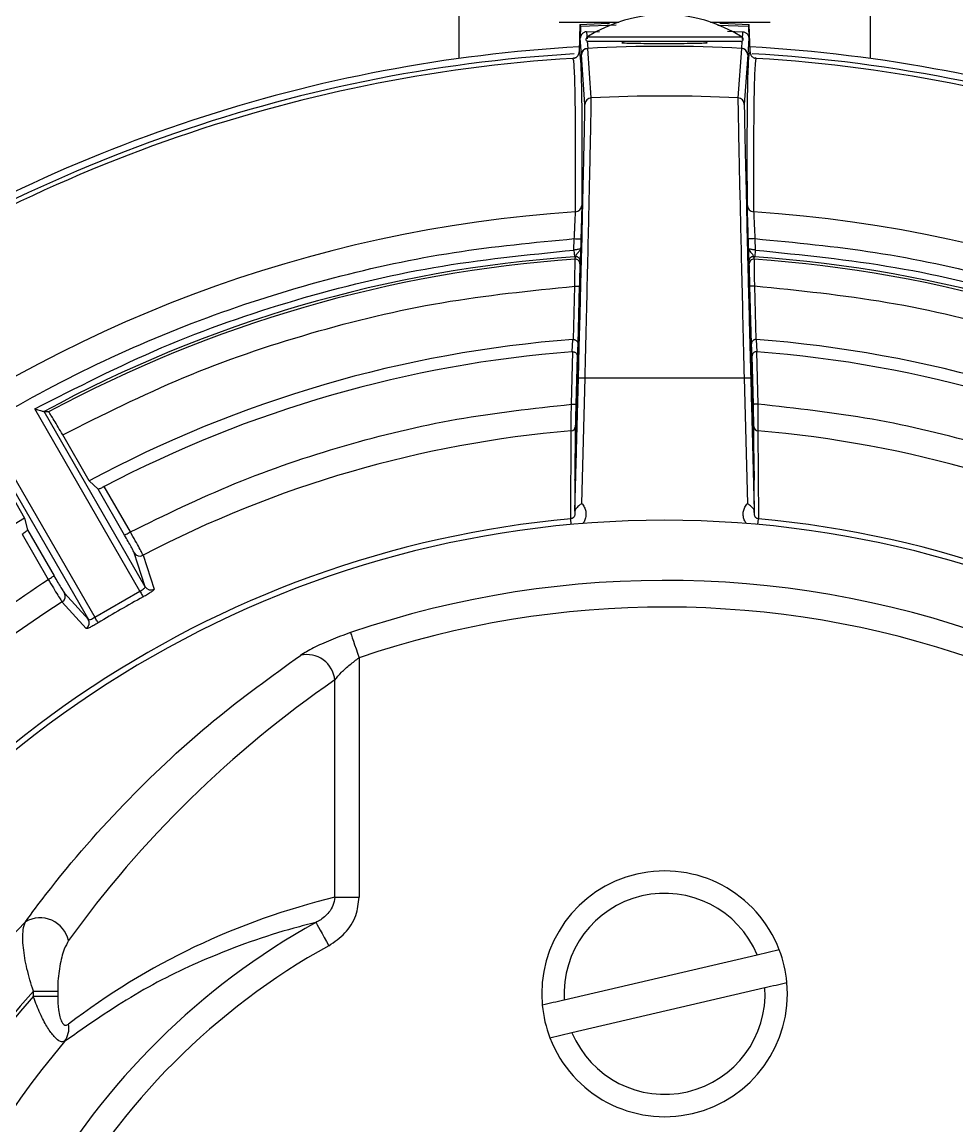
# Model space of a CAD drawing. Extents: x 11 to 120, y 2 to 94.
# Drawn here: x 112.573 to 114.666, y 41.473 to 43.944 of the extents above; entities that cross this region are included whole.
import ezdxf

# ---------------------------------------------------------------- set-up
doc = ezdxf.new("R2010")
doc.units = 0
doc.header["$MEASUREMENT"] = 0
doc.linetypes.add('SLD-Solid', pattern=[0])
doc.layers.add('OBJECT', color=7, linetype='CONTINUOUS')

msp = doc.modelspace()

# ---------------------------------------------------------------- linework, layer by layer
at = {"layer": 'OBJECT'}
for p, q in [((113.5516, 43.8624), (113.5516, 44.2137)), ((114.4716, 44.2137), (114.4716, 43.8624)), ((113.7756, 43.9439), (113.9089, 43.9439)), ((113.8219, 43.9386), (113.8203, 43.8772)), ((113.8219, 43.9386), (113.8235, 43.9346)), ((113.8235, 43.9346), (113.8228, 43.9077)), ((113.8235, 43.9346), (113.9035, 43.9374)), ((113.8866, 43.9439), (113.8866, 43.94)), ((114.1143, 43.9439), (114.2476, 43.9439)), ((114.1309, 43.9371), (114.1997, 43.9346)), ((114.1366, 43.94), (114.1366, 43.9439)), ((114.1997, 43.9346), (114.2013, 43.9386)), ((114.1997, 43.9346), (114.2004, 43.9077)), ((114.2029, 43.8772), (114.2013, 43.9386)), ((113.8253, 43.8705), (113.8228, 43.9077)), ((113.837, 43.9222), (113.8655, 43.9231)), ((113.837, 43.9222), (113.8381, 43.9061)), ((114.1855, 43.9099), (113.8377, 43.9099)), ((114.1524, 43.9234), (114.1862, 43.9222)), ((114.1862, 43.9222), (114.185, 43.9052)), ((114.2004, 43.9077), (114.1979, 43.8705)), ((113.8385, 43.9011), (113.8396, 43.8851)), ((113.8474, 43.7742), (113.8396, 43.8851)), ((114.1828, 43.9007), (113.8404, 43.9007)), ((113.9178, 43.9007), (113.9178, 43.8976)), ((114.1053, 43.8976), (114.1053, 43.9007)), ((114.1836, 43.8851), (114.1758, 43.7742)), ((114.1847, 43.9011), (114.1836, 43.8851)), ((113.8092, 43.8635), (113.8063, 43.8626)), ((113.8253, 43.8705), (113.8253, 43.8705)), ((113.8331, 43.7596), (113.8253, 43.8705)), ((114.1979, 43.8705), (114.1901, 43.7596)), ((114.1979, 43.8705), (114.1979, 43.8705)), ((114.2169, 43.8626), (114.214, 43.8635)), ((113.8087, 43.4336), (113.8094, 43.4592)), ((114.2138, 43.4592), (114.2144, 43.4336)), ((113.8244, 43.4588), (113.8238, 43.4364)), ((114.1994, 43.4364), (114.1988, 43.4588)), ((113.8087, 43.4336), (113.8098, 43.4186)), ((113.8098, 43.4186), (113.8123, 43.4188)), ((113.8114, 43.413), (113.8123, 43.4188)), ((114.2109, 43.4188), (114.2134, 43.4186)), ((114.2109, 43.4188), (114.2118, 43.413)), ((114.2144, 43.4336), (114.2134, 43.4186)), ((113.823, 43.4086), (113.822, 43.4028)), ((114.2011, 43.4028), (114.2002, 43.4086)), ((113.8075, 43.2334), (113.8106, 43.3528)), ((113.8206, 43.3526), (113.8172, 43.224)), ((114.206, 43.224), (114.2026, 43.3526)), ((114.2126, 43.3528), (114.2157, 43.2334)), ((113.8049, 43.2061), (113.8065, 43.2334)), ((113.8075, 43.2334), (113.8065, 43.2334)), ((113.8172, 43.224), (113.8157, 43.1967)), ((114.2075, 43.1967), (114.206, 43.224)), ((114.2157, 43.2334), (114.2167, 43.2334)), ((114.2167, 43.2334), (114.2183, 43.2061)), ((113.8029, 43.0886), (113.806, 43.2061)), ((113.806, 43.2061), (113.8049, 43.2061)), ((113.8157, 43.1967), (113.8129, 43.0883)), ((114.2103, 43.0883), (114.2075, 43.1967)), ((114.2172, 43.2061), (114.2183, 43.2061)), ((114.2172, 43.2061), (114.2203, 43.0886)), ((113.8108, 42.8491), (113.8186, 43.148)), ((113.8263, 42.8665), (113.8336, 43.1476)), ((113.8336, 43.1476), (114.1896, 43.1476)), ((114.1896, 43.1476), (114.1969, 42.8665)), ((114.2046, 43.148), (114.2124, 42.8491)), ((112.8369, 42.6702), (112.6016, 43.0779)), ((112.8486, 42.6801), (112.6222, 43.0721)), ((112.6222, 43.0721), (112.6223, 43.0721)), ((112.5005, 43.0195), (112.7358, 42.6119)), ((112.7234, 42.9171), (112.664, 43.02)), ((113.8015, 42.8321), (113.8025, 43.0288)), ((113.8117, 43.0384), (113.811, 42.9184)), ((114.2122, 42.9184), (114.2115, 43.0384)), ((114.2207, 43.0288), (114.2217, 42.8321)), ((112.4951, 42.9987), (112.7215, 42.6067)), ((112.5194, 42.9365), (112.5788, 42.8336)), ((112.7432, 42.8983), (112.7234, 42.9171)), ((113.811, 42.9184), (113.8109, 42.9026)), ((114.2123, 42.9026), (114.2122, 42.9184)), ((112.8026, 42.7953), (112.7432, 42.8983)), ((112.8156, 42.8028), (112.7571, 42.9042)), ((113.8109, 42.9026), (113.8106, 42.8422)), ((114.2126, 42.8422), (114.2123, 42.9026)), ((113.8108, 42.8491), (113.8106, 42.8422)), ((114.2126, 42.8422), (114.2124, 42.8491)), ((112.5788, 42.8336), (112.5852, 42.8071)), ((113.8026, 42.8194), (113.8015, 42.8321)), ((114.2206, 42.8194), (114.2217, 42.8321)), ((112.5731, 42.798), (112.6316, 42.6966)), ((112.5852, 42.8071), (112.6446, 42.7041)), ((112.8486, 42.6801), (112.824, 42.7561)), ((112.8439, 42.7505), (112.8685, 42.6744)), ((112.7358, 42.6119), (112.8369, 42.6702)), ((112.7164, 42.5866), (112.6628, 42.6459)), ((112.6679, 42.666), (112.7215, 42.6067)), ((113.3277, 42.521), (113.3277, 41.9849)), ((113.2733, 41.9849), (113.2733, 42.4713)), ((113.2733, 41.9849), (113.3277, 41.9849)), ((114.2191, 41.8558), (113.787, 41.755)), ((114.2684, 41.8673), (114.2191, 41.8558)), ((113.8041, 41.682), (114.2362, 41.7828)), ((112.5984, 41.775), (112.6528, 41.775)), ((112.5984, 41.7634), (112.5984, 41.775)), ((112.5984, 41.7634), (112.6528, 41.7634)), ((112.6528, 41.775), (112.6528, 41.7634)), ((113.7548, 41.6705), (113.8041, 41.682))]:
    msp.add_line(p, q, dxfattribs=at)
at = {"layer": 'OBJECT', "flags": 128}
for points in [[(113.8219, 43.9386), (113.8693, 43.9409), (113.8866, 43.9416)], [(114.1366, 43.9416), (114.1539, 43.9409), (114.2013, 43.9386)], [(113.8277, 43.5436), (113.8278, 43.5442), (113.8274, 43.5211), (113.8261, 43.4615), (113.8249, 43.4146), (113.8235, 43.3564), (113.8218, 43.2891), (113.8199, 43.2169), (113.818, 43.1451), (113.8162, 43.0789), (113.8146, 43.0223), (113.8134, 42.9773), (113.8117, 42.9219), (113.8109, 42.9026), (113.8109, 42.9026)], [(113.8094, 43.4592), (113.8123, 43.4591), (113.8151, 43.459), (113.8177, 43.4589), (113.82, 43.4589), (113.8219, 43.4588), (113.8233, 43.4588), (113.8241, 43.4588), (113.8244, 43.4588)], [(114.2138, 43.4592), (114.2109, 43.4591), (114.2081, 43.459), (114.2055, 43.4589), (114.2032, 43.4589), (114.2013, 43.4588), (114.1999, 43.4588), (114.1991, 43.4588), (114.1988, 43.4588)], [(113.8106, 43.3528), (113.8126, 43.3528), (113.8144, 43.3527), (113.8162, 43.3527), (113.8177, 43.3526), (113.8189, 43.3526), (113.8198, 43.3526), (113.8204, 43.3526), (113.8206, 43.3526)], [(114.2126, 43.3528), (114.2106, 43.3528), (114.2088, 43.3527), (114.207, 43.3527), (114.2055, 43.3526), (114.2043, 43.3526), (114.2034, 43.3526), (114.2028, 43.3526), (114.2026, 43.3526)], [(113.8186, 43.148), (113.8189, 43.1479), (113.8198, 43.1479), (113.8212, 43.1479), (113.823, 43.1478), (113.8253, 43.1478), (113.8279, 43.1477), (113.8307, 43.1476), (113.8336, 43.1476)], [(114.1896, 43.1476), (114.1925, 43.1476), (114.1953, 43.1477), (114.1979, 43.1478), (114.2002, 43.1478), (114.202, 43.1479), (114.2034, 43.1479), (114.2043, 43.1479), (114.2046, 43.148)], [(113.8029, 43.0886), (113.8049, 43.0885), (113.8067, 43.0885), (113.8085, 43.0884), (113.81, 43.0884), (113.8112, 43.0884), (113.8121, 43.0883), (113.8127, 43.0883), (113.8129, 43.0883)], [(114.2203, 43.0886), (114.2183, 43.0885), (114.2165, 43.0885), (114.2147, 43.0884), (114.2132, 43.0884), (114.212, 43.0884), (114.2111, 43.0883), (114.2105, 43.0883), (114.2103, 43.0883)], [(112.8026, 42.7953), (112.8029, 42.7955), (112.8037, 42.796), (112.8049, 42.7967), (112.8065, 42.7976), (112.8085, 42.7987), (112.8107, 42.8), (112.8131, 42.8014), (112.8156, 42.8028)], [(112.6316, 42.6966), (112.6341, 42.6981), (112.6365, 42.6995), (112.6388, 42.7007), (112.6407, 42.7019), (112.6423, 42.7028), (112.6436, 42.7035), (112.6443, 42.704), (112.6446, 42.7041)], [(112.8369, 42.6702), (112.8382, 42.6679), (112.8395, 42.6656), (112.8407, 42.6634), (112.8417, 42.6615), (112.8426, 42.6599), (112.8433, 42.6586), (112.8438, 42.6577), (112.8441, 42.6572)], [(112.7436, 42.5991), (112.7433, 42.5996), (112.7427, 42.6005), (112.742, 42.6018), (112.741, 42.6034), (112.7398, 42.6052), (112.7386, 42.6073), (112.7372, 42.6096), (112.7358, 42.6119)], [(113.3084, 42.5774), (113.3091, 42.5752), (113.3105, 42.5713), (113.3124, 42.5657), (113.3148, 42.5586), (113.3176, 42.5504), (113.3208, 42.5411), (113.3242, 42.5312), (113.3277, 42.521)], [(113.2309, 41.9286), (113.232, 41.9266), (113.234, 41.923), (113.2369, 41.9178), (113.2405, 41.9113), (113.2447, 41.9037), (113.2495, 41.8951), (113.2545, 41.886), (113.2598, 41.8765)]]:
    msp.add_lwpolyline(points, dxfattribs=at)
at = {"layer": 'OBJECT', "color": 7, "linetype": 'SLD-Solid', "lineweight": 15}
for radius, start, end in [(4.9469, 95.8954, 138.4121), (4.9469, 41.5879, 84.1049), (4.8857, 96.0599, 139.2274), (4.8857, 40.7726, 83.9392), (4.6263, 96.8115, 143.1086), (4.6263, 36.8914, 83.1919), (4.4142, 97.488, 146.9505), (4.4142, 33.0495, 82.5252)]:
    msp.add_arc((114.0116, 40.5189), radius, start, end, dxfattribs=at)
at = {"layer": 'OBJECT'}
for centre, radius, start, end in [((114.0116, 43.6377), 0.323, 57.4319, 122.5681), ((113.8404, 43.9057), 0.005, 122.5681, 270), ((114.1828, 43.9057), 0.005, 270, 57.4319), ((114.0116, 40.5189), 3.375, 93.2438, 123.2401), ((113.8403, 43.8701), 0.015, 92.9033, 178.4721), ((114.0116, 40.5189), 3.3706, 87.0742, 92.9258), ((114.1829, 43.8701), 0.015, 1.5279, 87.0967), ((114.0116, 40.5189), 3.375, 56.7599, 86.7562), ((114.0116, 40.5189), 3.36, 93.4489, 125.6636), ((114.0116, 40.5189), 3.35, 93.5142, 125.5044), ((114.0116, 40.5189), 3.36, 54.3364, 86.658), ((114.0116, 40.5189), 3.35, 54.4956, 86.4858), ((113.8481, 43.7592), 0.015, 92.8803, 178.4867), ((114.0116, 40.5189), 3.2595, 87.1121, 92.8879), ((114.1751, 43.7592), 0.015, 1.5133, 87.1197), ((113.8113, 43.534), 0.0149, 273.5675, 358.3078), ((114.2119, 43.534), 0.0149, 181.6922, 266.4325), ((114.0116, 40.5189), 3.0068, 93.8025, 160.2009), ((114.0116, 40.5189), 3.0068, 19.7991, 86.1975), ((114.0116, 40.5189), 2.9067, 93.9812, 118.5533), ((114.0116, 40.5189), 2.901, 93.9579, 118.3816), ((113.812, 43.403), 0.01, 358.5077, 93.9575), ((113.813, 43.4088), 0.01, 358.5095, 93.9304), ((114.2102, 43.4088), 0.01, 86.0696, 181.4922), ((114.2111, 43.403), 0.01, 86.0425, 181.4923), ((114.0116, 40.5189), 2.901, 61.6184, 86.0421), ((114.0116, 40.5189), 2.9067, 61.4467, 86.0188), ((114.0116, 40.5189), 2.7223, 94.3219, 118.2428), ((114.0116, 40.5189), 2.7223, 61.7572, 85.6781), ((114.0116, 40.5189), 2.6951, 94.3977, 117.7416), ((114.0116, 40.5189), 2.6951, 62.2584, 85.6023), ((114.0116, 40.5189), 2.5186, 94.7615, 117.6208), ((113.8018, 43.0387), 0.00996, 274.4909, 358.2925), ((114.2214, 43.0387), 0.00996, 181.7075, 265.5091), ((114.0116, 40.5189), 2.5186, 62.3792, 85.2385), ((114.0116, 40.5189), 2.7223, 121.7572, 158.2371), ((114.0116, 40.5189), 2.3227, 95.19, 153.5932), ((114.0116, 40.5189), 2.31, 26.5633, 153.4367), ((114.0116, 40.5189), 2.3227, 26.4068, 84.81), ((112.837, 42.7637), 0.015, 210.4043, 297.6426), ((114.0116, 40.5189), 2.1753, 68.9365, 108.8607), ((112.8615, 42.6877), 0.015, 210.4069, 297.9536), ((114.0116, 40.5189), 2.5186, 122.3792, 155.8244), ((112.6548, 42.6586), 0.015, 302.3569, 29.5958), ((114.0116, 40.5189), 2.4363, 118.6351, 121.3649), ((114.0116, 40.5189), 2.1157, 70.8547, 108.8607), ((112.7084, 42.5993), 0.015, 302.0456, 29.5932), ((113.211, 42.4656), 0.0626, 5.2094, 103.3855), ((114.0116, 41.7689), 0.275, 20.9728, 185.2978), ((114.0116, 41.7689), 0.225, 22.7294, 183.5412), ((114.0116, 40.5189), 2.0098, 135.4001, 224.5999), ((112.6135, 41.8734), 0.0655, 13.1003, 120.1657), ((114.0116, 40.5189), 1.6115, 118.9766, 150.407), ((114.0116, 40.5189), 1.5519, 118.9766, 151.1006), ((114.0116, 41.7689), 0.275, 5.2978, 20.9728), ((114.0116, 41.7689), 0.275, 200.9728, 5.2978), ((114.0116, 41.7689), 0.225, 202.7294, 3.5412), ((114.0116, 40.5189), 1.8907, 138.3698, 221.6302), ((114.0116, 40.5189), 1.8831, 138.6329, 221.3671), ((114.0116, 41.7689), 0.275, 185.2978, 200.9728), ((112.6253, 41.6926), 0.0526, 324.7086, 8.9634), ((114.0116, 40.5189), 1.764, 139.599, 220.401)]:
    msp.add_arc(centre, radius, start, end, dxfattribs=at)
for centre, major_axis, ratio, start_param, end_param in [((110.941, 38.7461), (4.6065, 2.6595), 0.745432, 0.820323, 0.822517), ((114.7212, 40.5189), (2.4885, 0), 0.964711, 2.191813, 2.534567), ((113.6535, 40.5189), (1.5665, 0), 0.964711, 1.815976, 2.24359)]:
    msp.add_ellipse(centre, major_axis=major_axis, ratio=ratio, start_param=start_param, end_param=end_param, dxfattribs=at)
for points, knots in [([(113.837, 43.9222), (113.836, 43.9221), (113.834, 43.9219), (113.8312, 43.9208), (113.8289, 43.9194), (113.8263, 43.9172), (113.8245, 43.9146), (113.8231, 43.9111), (113.8229, 43.9091), (113.8228, 43.9077)], [0, 0, 0, 0, 0.152075, 0.292239, 0.422142, 0.539512, 0.75246, 0.836113, 1, 1, 1, 1]), ([(114.1862, 43.9222), (114.1872, 43.9221), (114.1892, 43.9219), (114.192, 43.9208), (114.1943, 43.9194), (114.1969, 43.9172), (114.1987, 43.9146), (114.2001, 43.9111), (114.2003, 43.9091), (114.2004, 43.9077)], [0, 0, 0, 0, 0.152075, 0.292239, 0.422142, 0.539512, 0.75246, 0.836113, 1, 1, 1, 1]), ([(113.8253, 43.8705), (113.8256, 43.8723), (113.8261, 43.8761), (113.8294, 43.8808), (113.834, 43.8842), (113.8377, 43.8848), (113.8396, 43.8851)], [0, 0, 0, 0, 0.249999, 0.499999, 0.749999, 1, 1, 1, 1]), ([(114.0116, 43.8954), (114.0009, 43.8954), (113.9794, 43.8955), (113.9508, 43.8956), (113.9289, 43.8961), (113.9185, 43.8967), (113.9149, 43.8974), (113.9171, 43.8978), (113.9178, 43.898)], [0, 0, 0, 0, 0.200645, 0.401289, 0.601925, 0.802549, 0.934769, 1, 1, 1, 1]), ([(114.1071, 43.8976), (114.106, 43.8972), (114.1039, 43.8965), (114.0875, 43.8959), (114.0632, 43.8956), (114.0364, 43.8954), (114.0186, 43.8954), (114.0116, 43.8954)], [0, 0, 0, 0, 0.214727, 0.429458, 0.644105, 0.85873, 1, 1, 1, 1]), ([(114.1979, 43.8705), (114.1977, 43.8718), (114.1975, 43.8742), (114.196, 43.8777), (114.1934, 43.8812), (114.1891, 43.8842), (114.1854, 43.8848), (114.1836, 43.8851)], [0, 0, 0, 0, 0.179539, 0.32298, 0.500796, 0.759303, 1, 1, 1, 1]), ([(113.8122, 43.5191), (113.8123, 43.5454), (113.8125, 43.5989), (113.8124, 43.6677), (113.8121, 43.7285), (113.8115, 43.7779), (113.8106, 43.816), (113.8095, 43.8427), (113.8081, 43.8596), (113.8069, 43.8616), (113.8063, 43.8626)], [0, 0, 0, 0, 0.118989, 0.241992, 0.369009, 0.500039, 0.623805, 0.748387, 0.873785, 1, 1, 1, 1]), ([(113.8092, 43.8633), (113.8099, 43.8634), (113.8114, 43.8637), (113.8134, 43.8649), (113.8154, 43.8664), (113.8171, 43.8682), (113.8185, 43.8703), (113.8199, 43.8732), (113.8202, 43.8756), (113.8203, 43.8772)], [0, 0, 0, 0, 0.104723, 0.23473, 0.36474, 0.494745, 0.624753, 0.75476, 1, 1, 1, 1]), ([(113.8203, 43.8772), (113.8215, 43.8732), (113.8237, 43.8651), (113.8257, 43.7976), (113.8267, 43.6932), (113.8264, 43.5867), (113.8262, 43.5335)], [0, 0, 0, 0, 0.25003, 0.500058, 0.750055, 1, 1, 1, 1]), ([(114.197, 43.5335), (114.1968, 43.5868), (114.1965, 43.6932), (114.1975, 43.7976), (114.1995, 43.8651), (114.2017, 43.8732), (114.2029, 43.8772)], [0, 0, 0, 0, 0.249972, 0.5, 0.749997, 1, 1, 1, 1]), ([(114.2029, 43.8772), (114.2031, 43.8755), (114.2034, 43.873), (114.2049, 43.87), (114.2063, 43.8679), (114.2081, 43.8661), (114.2101, 43.8647), (114.2121, 43.8636), (114.2134, 43.8634), (114.214, 43.8633)], [0, 0, 0, 0, 0.2628127, 0.3928, 0.5227882, 0.6527774, 0.7827675, 0.9127564, 1, 1, 1, 1]), ([(114.2169, 43.8626), (114.2163, 43.8613), (114.2149, 43.8586), (114.2133, 43.8366), (114.2121, 43.8014), (114.2113, 43.7514), (114.2108, 43.6866), (114.2107, 43.6102), (114.2109, 43.5491), (114.211, 43.5191)], [0, 0, 0, 0, 0.144222, 0.287378, 0.429468, 0.575454, 0.722208, 0.863723, 1, 1, 1, 1]), ([(113.8186, 43.148), (113.8197, 43.1875), (113.8217, 43.2663), (113.8246, 43.3801), (113.8272, 43.485), (113.8294, 43.5776), (113.8312, 43.6542), (113.8325, 43.7118), (113.8332, 43.7499), (113.8332, 43.7564), (113.8331, 43.7596)], [0, 0, 0, 0, 0.125666, 0.250539, 0.37567, 0.500227, 0.625486, 0.75002, 0.875177, 1, 1, 1, 1]), ([(113.8336, 43.1476), (113.8346, 43.1889), (113.8365, 43.2697), (113.8393, 43.3863), (113.8417, 43.4931), (113.8439, 43.5876), (113.8456, 43.666), (113.8467, 43.725), (113.8474, 43.7642), (113.8474, 43.7709), (113.8474, 43.7742)], [0, 0, 0, 0, 0.128141, 0.25071, 0.37607, 0.500341, 0.624825, 0.749582, 0.874632, 1, 1, 1, 1]), ([(114.1758, 43.7742), (114.1758, 43.7709), (114.1758, 43.7642), (114.1765, 43.7248), (114.1776, 43.6658), (114.1793, 43.5872), (114.1815, 43.4925), (114.1839, 43.3857), (114.1867, 43.2693), (114.1886, 43.1887), (114.1896, 43.1476)], [0, 0, 0, 0, 0.125536, 0.250752, 0.375675, 0.500324, 0.624651, 0.75007, 0.872262, 1, 1, 1, 1]), ([(114.1901, 43.7596), (114.19, 43.7564), (114.19, 43.7499), (114.1907, 43.7114), (114.192, 43.6538), (114.1938, 43.5769), (114.196, 43.4844), (114.1986, 43.3793), (114.2015, 43.2658), (114.2036, 43.1872), (114.2046, 43.148)], [0, 0, 0, 0, 0.125719, 0.250525, 0.375694, 0.500217, 0.625479, 0.750016, 0.875168, 1, 1, 1, 1]), ([(113.811, 42.9184), (113.8113, 42.9302), (113.8118, 42.9565), (113.8133, 43.0205), (113.815, 43.0898), (113.8166, 43.1538), (113.8185, 43.2241), (113.8204, 43.2961), (113.8222, 43.3645), (113.8239, 43.4246), (113.8253, 43.4727), (113.8267, 43.519), (113.8272, 43.5335), (113.8275, 43.5428)], [0, 0, 0, 0, 0.104522, 0.232944, 0.306428, 0.385096, 0.467643, 0.552275, 0.636906, 0.719448, 0.79811, 0.871589, 1, 1, 1, 1]), ([(113.8262, 43.5335), (113.8262, 43.5315), (113.8261, 43.5275), (113.8257, 43.5097), (113.8251, 43.4861), (113.8246, 43.4679), (113.8244, 43.4588)], [0, 0, 0, 0, 0.250228, 0.500086, 0.750006, 1, 1, 1, 1]), ([(114.1954, 43.5452), (114.1955, 43.5456), (114.1956, 43.5466), (114.1967, 43.5144), (114.1981, 43.4684), (114.1994, 43.4196), (114.2011, 43.3597), (114.2029, 43.2919), (114.2048, 43.2207), (114.2066, 43.1514), (114.2082, 43.0883), (114.2099, 43.0198), (114.2114, 42.9563), (114.2119, 42.9301), (114.2122, 42.9184)], [0, 0, 0, 0, 0.095179, 0.211682, 0.27816, 0.349213, 0.423683, 0.499986, 0.576292, 0.650765, 0.721823, 0.788306, 0.904817, 1, 1, 1, 1]), ([(114.2123, 42.9026), (114.2121, 42.9074), (114.2116, 42.9181), (114.2102, 42.9653), (114.2085, 43.0233), (114.2069, 43.081), (114.2051, 43.1483), (114.2032, 43.2212), (114.2013, 43.2942), (114.1996, 43.362), (114.1981, 43.4203), (114.1967, 43.4794), (114.1956, 43.528), (114.1955, 43.5399), (114.1954, 43.5452)], [0, 0, 0, 0, 0.094074, 0.210093, 0.27667, 0.34806, 0.423062, 0.50001, 0.576957, 0.651956, 0.723342, 0.789916, 0.905928, 1, 1, 1, 1]), ([(114.1988, 43.4588), (114.1985, 43.4679), (114.1981, 43.4861), (114.1975, 43.5098), (114.1971, 43.5275), (114.197, 43.5315), (114.197, 43.5335)], [0, 0, 0, 0, 0.250273, 0.50013, 0.750038, 1, 1, 1, 1]), ([(113.8094, 43.4592), (113.8096, 43.4635), (113.81, 43.4717), (113.8107, 43.4856), (113.8114, 43.5007), (113.812, 43.5143), (113.8121, 43.5175), (113.8122, 43.5191)], [0, 0, 0, 0, 0.149147, 0.282418, 0.50059, 0.756831, 1, 1, 1, 1]), ([(114.211, 43.5191), (114.2111, 43.5175), (114.2112, 43.5143), (114.2118, 43.5007), (114.2125, 43.4857), (114.2132, 43.4717), (114.2136, 43.4635), (114.2138, 43.4592)], [0, 0, 0, 0, 0.243058, 0.499191, 0.717444, 0.850776, 1, 1, 1, 1]), ([(111.2499, 41.548), (111.2837, 41.6318), (111.3519, 41.8009), (111.4843, 42.043), (111.64, 42.2763), (111.8202, 42.4965), (112.023, 42.7004), (112.2455, 42.8842), (112.4849, 43.0453), (112.738, 43.1818), (113.0003, 43.2921), (113.2682, 43.375), (113.538, 43.4332), (113.7194, 43.4506), (113.8094, 43.4592)], [0, 0, 0, 0, 0.080321, 0.16194, 0.244772, 0.329378, 0.414487, 0.5, 0.585518, 0.670628, 0.755228, 0.838065, 0.919682, 1, 1, 1, 1]), ([(114.2138, 43.4592), (114.3038, 43.4506), (114.4852, 43.4332), (114.755, 43.375), (115.0229, 43.292), (115.2853, 43.1818), (115.5383, 43.0453), (115.7777, 42.8842), (116.0003, 42.7004), (116.203, 42.4965), (116.3832, 42.2763), (116.5389, 42.043), (116.6713, 41.8009), (116.7395, 41.6318), (116.7733, 41.548)], [0, 0, 0, 0, 0.0803207, 0.16194, 0.244772, 0.3293776, 0.4144874, 0.5, 0.5855181, 0.670628, 0.755228, 0.8380655, 0.919682, 1, 1, 1, 1]), ([(113.8238, 43.4364), (113.8236, 43.4363), (113.8233, 43.4362), (113.8214, 43.4358), (113.8191, 43.4353), (113.816, 43.4348), (113.8124, 43.4342), (113.81, 43.4338), (113.8087, 43.4336)], [0, 0, 0, 0, 0.23989, 0.367317, 0.499483, 0.699788, 0.8375, 1, 1, 1, 1]), ([(113.8123, 43.4188), (113.8124, 43.4189), (113.8126, 43.4191), (113.8132, 43.4207), (113.8151, 43.4248), (113.8194, 43.4297), (113.8231, 43.4334), (113.8236, 43.4354), (113.8238, 43.4364)], [0, 0, 0, 0, 0.088076, 0.177817, 0.371245, 0.630967, 0.805671, 1, 1, 1, 1]), ([(113.8238, 43.4364), (113.8236, 43.4296), (113.8234, 43.4193), (113.8231, 43.4115), (113.823, 43.409), (113.823, 43.4087), (113.823, 43.4086)], [0, 0, 0, 0, 0.500408, 0.749561, 0.874846, 1, 1, 1, 1]), ([(114.2002, 43.4086), (114.2002, 43.4087), (114.2001, 43.409), (114.2001, 43.4115), (114.1998, 43.4193), (114.1996, 43.4296), (114.1994, 43.4364)], [0, 0, 0, 0, 0.124906, 0.250438, 0.499607, 1, 1, 1, 1]), ([(114.1994, 43.4364), (114.1996, 43.4354), (114.2005, 43.4321), (114.2075, 43.4262), (114.21, 43.4207), (114.2106, 43.4191), (114.2108, 43.4189), (114.2109, 43.4188)], [0, 0, 0, 0, 0.194614, 0.628212, 0.821923, 0.911795, 1, 1, 1, 1]), ([(114.2144, 43.4336), (114.2132, 43.4338), (114.2108, 43.4342), (114.2072, 43.4348), (114.2041, 43.4353), (114.2018, 43.4358), (114.1999, 43.4362), (114.1996, 43.4363), (114.1994, 43.4364)], [0, 0, 0, 0, 0.162328, 0.299898, 0.500021, 0.632314, 0.759872, 1, 1, 1, 1]), ([(112.6016, 43.0779), (112.6955, 43.1259), (112.8838, 43.2222), (113.1844, 43.3263), (113.4934, 43.4018), (113.7038, 43.423), (113.8087, 43.4336)], [0, 0, 0, 0, 0.249262, 0.5, 0.750738, 1, 1, 1, 1]), ([(113.8106, 43.3528), (113.8107, 43.3576), (113.8107, 43.3666), (113.8109, 43.3813), (113.8111, 43.3968), (113.8113, 43.41), (113.8113, 43.412), (113.8114, 43.413)], [0, 0, 0, 0, 0.154195, 0.28916, 0.500586, 0.757149, 1, 1, 1, 1]), ([(114.2118, 43.413), (114.2119, 43.412), (114.2119, 43.41), (114.2121, 43.3968), (114.2123, 43.3813), (114.2125, 43.3666), (114.2125, 43.3576), (114.2126, 43.3528)], [0, 0, 0, 0, 0.242656, 0.498972, 0.7106, 0.84568, 1, 1, 1, 1]), ([(114.2144, 43.4336), (114.3194, 43.423), (114.5298, 43.4018), (114.8388, 43.3263), (115.1394, 43.2222), (115.3277, 43.1259), (115.4216, 43.0779)], [0, 0, 0, 0, 0.249262, 0.5, 0.750738, 1, 1, 1, 1]), ([(113.822, 43.4028), (113.822, 43.4019), (113.8219, 43.4002), (113.8216, 43.3885), (113.8211, 43.372), (113.8208, 43.3591), (113.8206, 43.3526)], [0, 0, 0, 0, 0.250515, 0.500194, 0.749998, 1, 1, 1, 1]), ([(114.2026, 43.3526), (114.2024, 43.3591), (114.2021, 43.3721), (114.2016, 43.3885), (114.2013, 43.4002), (114.2012, 43.4019), (114.2011, 43.4028)], [0, 0, 0, 0, 0.25056, 0.500251, 0.750032, 1, 1, 1, 1]), ([(112.664, 43.02), (112.7534, 43.0648), (112.9328, 43.1545), (113.2183, 43.2517), (113.5115, 43.3225), (113.7111, 43.3427), (113.8106, 43.3528)], [0, 0, 0, 0, 0.249298, 0.5, 0.750702, 1, 1, 1, 1]), ([(115.3592, 43.02), (115.2698, 43.0648), (115.0904, 43.1545), (114.8049, 43.2517), (114.5117, 43.3225), (114.3121, 43.3427), (114.2126, 43.3528)], [0, 0, 0, 0, 0.249298, 0.5, 0.750702, 1, 1, 1, 1]), ([(113.8075, 43.2334), (113.8082, 43.2334), (113.8096, 43.2333), (113.8116, 43.2326), (113.8135, 43.2315), (113.8153, 43.2299), (113.8169, 43.2273), (113.8171, 43.2253), (113.8172, 43.224)], [0, 0, 0, 0, 0.110465, 0.228724, 0.35801, 0.500782, 0.704374, 1, 1, 1, 1]), ([(114.2157, 43.2334), (114.215, 43.2334), (114.2136, 43.2333), (114.2116, 43.2326), (114.2097, 43.2315), (114.2079, 43.2299), (114.2063, 43.2273), (114.2061, 43.2253), (114.206, 43.224)], [0, 0, 0, 0, 0.110455, 0.228713, 0.357999, 0.500793, 0.70435, 1, 1, 1, 1]), ([(113.806, 43.2061), (113.8067, 43.2061), (113.8081, 43.2059), (113.8101, 43.2052), (113.812, 43.2042), (113.8138, 43.2026), (113.8154, 43.2), (113.8156, 43.1979), (113.8157, 43.1967)], [0, 0, 0, 0, 0.110453, 0.228711, 0.358006, 0.500791, 0.704347, 1, 1, 1, 1]), ([(114.2172, 43.2061), (114.2165, 43.2061), (114.2151, 43.2059), (114.2131, 43.2052), (114.2112, 43.2042), (114.2094, 43.2026), (114.2078, 43.2), (114.2076, 43.1979), (114.2075, 43.1967)], [0, 0, 0, 0, 0.1104676, 0.2287323, 0.358013, 0.5007976, 0.7043921, 1, 1, 1, 1]), ([(112.8156, 42.8028), (112.8929, 42.8406), (113.048, 42.9162), (113.2936, 42.9989), (113.5456, 43.0603), (113.7171, 43.0791), (113.8029, 43.0886)], [0, 0, 0, 0, 0.249369, 0.499998, 0.749994, 1, 1, 1, 1]), ([(113.8025, 43.0288), (113.8025, 43.0304), (113.8025, 43.0336), (113.8026, 43.0469), (113.8027, 43.0617), (113.8028, 43.0755), (113.8029, 43.084), (113.8029, 43.0886)], [0, 0, 0, 0, 0.241132, 0.499185, 0.706589, 0.842628, 1, 1, 1, 1]), ([(114.2203, 43.0886), (114.2203, 43.084), (114.2204, 43.0755), (114.2205, 43.0617), (114.2206, 43.0469), (114.2207, 43.0336), (114.2207, 43.0304), (114.2207, 43.0288)], [0, 0, 0, 0, 0.157322, 0.293313, 0.500616, 0.758789, 1, 1, 1, 1]), ([(115.2076, 42.8028), (115.1301, 42.8407), (114.975, 42.9163), (114.7291, 42.999), (114.4773, 43.0603), (114.3058, 43.0792), (114.2203, 43.0886)], [0, 0, 0, 0, 0.250006, 0.500001, 0.750631, 1, 1, 1, 1]), ([(112.6016, 43.0779), (112.6039, 43.0772), (112.6084, 43.076), (112.614, 43.0744), (112.6179, 43.0733), (112.6203, 43.0727), (112.6219, 43.0722), (112.6221, 43.0721), (112.6222, 43.0721)], [0, 0, 0, 0, 0.249625, 0.499334, 0.644997, 0.77504, 0.892155, 1, 1, 1, 1]), ([(112.664, 43.02), (112.6606, 43.0258), (112.6538, 43.0375), (112.6446, 43.053), (112.6374, 43.0645), (112.6335, 43.0704), (112.6329, 43.071), (112.6326, 43.0712)], [0, 0, 0, 0, 0.217191, 0.434377, 0.651642, 0.868924, 1, 1, 1, 1]), ([(113.8129, 43.0883), (113.8127, 43.0822), (113.8124, 43.0701), (113.812, 43.0544), (113.8118, 43.0426), (113.8117, 43.0398), (113.8117, 43.0384)], [0, 0, 0, 0, 0.250501, 0.500083, 0.750017, 1, 1, 1, 1]), ([(114.2115, 43.0384), (114.2115, 43.0398), (114.2114, 43.0426), (114.2111, 43.0544), (114.2108, 43.0701), (114.2104, 43.0823), (114.2103, 43.0883)], [0, 0, 0, 0, 0.250375, 0.500022, 0.749977, 1, 1, 1, 1]), ([(112.7571, 42.9042), (112.7556, 42.9035), (112.7526, 42.9019), (112.7485, 42.9), (112.7453, 42.8987), (112.7436, 42.8982), (112.7433, 42.8983), (112.7432, 42.8983)], [0, 0, 0, 0, 0.217865, 0.435713, 0.65419, 0.873396, 1, 1, 1, 1]), ([(113.8263, 42.8665), (113.824, 42.8647), (113.8201, 42.8617), (113.8152, 42.8572), (113.8116, 42.8534), (113.8111, 42.8505), (113.8108, 42.8491)], [0, 0, 0, 0, 0.2952375, 0.5005577, 0.7503958, 1, 1, 1, 1]), ([(113.8263, 42.8665), (113.8283, 42.8639), (113.8323, 42.8587), (113.8354, 42.8492), (113.8359, 42.8394), (113.8338, 42.8298), (113.8304, 42.8243), (113.8288, 42.8216)], [0, 0, 0, 0, 0.201237, 0.402587, 0.602993, 0.803566, 1, 1, 1, 1]), ([(114.1945, 42.8216), (114.1928, 42.8243), (114.1894, 42.8297), (114.1873, 42.8394), (114.1878, 42.8492), (114.1909, 42.8587), (114.1949, 42.8639), (114.1969, 42.8665)], [0, 0, 0, 0, 0.19585, 0.397094, 0.598016, 0.798844, 1, 1, 1, 1]), ([(114.2124, 42.8491), (114.2121, 42.8505), (114.2116, 42.8534), (114.208, 42.8572), (114.2031, 42.8617), (114.1992, 42.8647), (114.1969, 42.8665)], [0, 0, 0, 0, 0.249586, 0.499415, 0.704783, 1, 1, 1, 1]), ([(113.8106, 42.8422), (113.8104, 42.841), (113.8101, 42.8385), (113.8081, 42.8352), (113.8051, 42.8328), (113.8027, 42.8323), (113.8015, 42.8321)], [0, 0, 0, 0, 0.2577346, 0.5124762, 0.7590317, 1, 1, 1, 1]), ([(114.2217, 42.8321), (114.2205, 42.8323), (114.2181, 42.8328), (114.2151, 42.8352), (114.2131, 42.8385), (114.2128, 42.841), (114.2126, 42.8422)], [0, 0, 0, 0, 0.241266, 0.487209, 0.741146, 1, 1, 1, 1]), ([(112.5731, 42.798), (112.5745, 42.799), (112.5774, 42.8008), (112.5811, 42.8034), (112.5838, 42.8055), (112.5851, 42.8067), (112.5851, 42.807), (112.5852, 42.8071)], [0, 0, 0, 0, 0.217864, 0.435709, 0.654188, 0.873396, 1, 1, 1, 1]), ([(112.824, 42.7561), (112.8236, 42.7573), (112.8226, 42.7595), (112.8176, 42.7689), (112.8107, 42.7812), (112.8053, 42.7906), (112.8026, 42.7953)], [0, 0, 0, 0, 0.250002, 0.499938, 0.749541, 1, 1, 1, 1]), ([(112.8439, 42.7505), (112.8433, 42.7518), (112.842, 42.7546), (112.8358, 42.7663), (112.8268, 42.7829), (112.8194, 42.7961), (112.8156, 42.8028)], [0, 0, 0, 0, 0.23441, 0.479199, 0.73439, 1, 1, 1, 1]), ([(111.6531, 41.5603), (111.6893, 41.6362), (111.7617, 41.7886), (111.8985, 42.0027), (112.0547, 42.204), (112.2306, 42.3883), (112.422, 42.5554), (112.5619, 42.6496), (112.6316, 42.6966)], [0, 0, 0, 0, 0.165731, 0.332463, 0.5, 0.66755, 0.834275, 1, 1, 1, 1]), ([(112.6316, 42.6966), (112.6356, 42.69), (112.6433, 42.677), (112.6532, 42.6609), (112.6602, 42.6496), (112.662, 42.6471), (112.6628, 42.6459)], [0, 0, 0, 0, 0.265609, 0.5208, 0.76559, 1, 1, 1, 1]), ([(112.6446, 42.7041), (112.6474, 42.6994), (112.6528, 42.69), (112.6601, 42.6779), (112.6656, 42.669), (112.6671, 42.667), (112.6679, 42.666)], [0, 0, 0, 0, 0.2500065, 0.4999462, 0.7495566, 1, 1, 1, 1]), ([(112.8369, 42.6702), (112.8386, 42.6712), (112.8421, 42.6731), (112.846, 42.6759), (112.848, 42.678), (112.8487, 42.6793), (112.8486, 42.6798), (112.8486, 42.6801)], [0, 0, 0, 0, 0.24812, 0.499397, 0.73019, 0.860284, 1, 1, 1, 1]), ([(112.8685, 42.6744), (112.8683, 42.6738), (112.8679, 42.6725), (112.8624, 42.6682), (112.8542, 42.6629), (112.8474, 42.6591), (112.8441, 42.6572)], [0, 0, 0, 0, 0.250088, 0.499956, 0.749358, 1, 1, 1, 1]), ([(112.7436, 42.5991), (112.7402, 42.5972), (112.7336, 42.5932), (112.7249, 42.5888), (112.7185, 42.5862), (112.7171, 42.5865), (112.7164, 42.5866)], [0, 0, 0, 0, 0.249981, 0.499781, 0.749125, 1, 1, 1, 1]), ([(112.7215, 42.6067), (112.7217, 42.6065), (112.7221, 42.6062), (112.7236, 42.6062), (112.7264, 42.6068), (112.7308, 42.6088), (112.7342, 42.6109), (112.7358, 42.6119)], [0, 0, 0, 0, 0.139821, 0.270034, 0.501057, 0.752076, 1, 1, 1, 1]), ([(113.3084, 42.5774), (113.2933, 42.5719), (113.2632, 42.561), (113.2224, 42.5423), (113.2053, 42.5319), (113.1965, 42.5265)], [0, 0, 0, 0, 0.326541, 0.652944, 1, 1, 1, 1]), ([(112.5805, 41.9301), (112.5956, 41.9504), (112.6707, 42.0516), (112.8102, 42.2087), (113.0014, 42.3859), (113.1314, 42.4796), (113.1965, 42.5265)], [0, 0, 0, 0, 0.077798, 0.389331, 0.69397, 1, 1, 1, 1]), ([(113.2733, 42.4713), (113.2779, 42.477), (113.2867, 42.4877), (113.3063, 42.5055), (113.3207, 42.516), (113.3277, 42.521)], [0, 0, 0, 0, 0.364059, 0.694188, 1, 1, 1, 1]), ([(113.2733, 41.9849), (113.2723, 41.9787), (113.2703, 41.9664), (113.2583, 41.948), (113.2443, 41.9358), (113.2335, 41.9301), (113.2309, 41.9286)], [0, 0, 0, 0, 0.24655, 0.491221, 0.876386, 1, 1, 1, 1]), ([(113.2598, 41.8765), (113.2725, 41.8853), (113.298, 41.9027), (113.3228, 41.942), (113.3261, 41.9712), (113.3277, 41.9849)], [0, 0, 0, 0, 0.345196, 0.691453, 1, 1, 1, 1]), ([(112.5984, 41.775), (112.5932, 41.7917), (112.5827, 41.8257), (112.5749, 41.874), (112.5739, 41.9111), (112.5786, 41.9246), (112.5805, 41.9301)], [0, 0, 0, 0, 0.261321, 0.527904, 0.808328, 1, 1, 1, 1]), ([(113.2309, 41.9286), (113.2145, 41.9245), (113.1326, 41.9037), (112.9972, 41.8555), (112.8255, 41.7722), (112.7208, 41.6989), (112.6683, 41.6622)], [0, 0, 0, 0, 0.086249, 0.431388, 0.715149, 1, 1, 1, 1]), ([(112.6773, 41.8883), (112.6739, 41.8821), (112.6654, 41.867), (112.6568, 41.8308), (112.653, 41.7976), (112.6528, 41.7786), (112.6528, 41.775)], [0, 0, 0, 0, 0.230481, 0.56858, 0.916913, 1, 1, 1, 1]), ([(114.2362, 41.7828), (114.2364, 41.7829), (114.2528, 41.7867), (114.2692, 41.7905), (114.2854, 41.7943)], [0, 0, 0, 0, 0.0137579, 1, 1, 1, 1]), ([(112.6683, 41.6622), (112.6654, 41.6617), (112.6589, 41.6605), (112.6454, 41.6714), (112.6301, 41.6923), (112.6147, 41.7213), (112.6043, 41.7464), (112.5992, 41.7611), (112.5984, 41.7634)], [0, 0, 0, 0, 0.16721, 0.364973, 0.550352, 0.742655, 0.959322, 1, 1, 1, 1]), ([(112.6528, 41.7634), (112.653, 41.7532), (112.6535, 41.7371), (112.6571, 41.7177), (112.6613, 41.7062), (112.6662, 41.6998), (112.6717, 41.6975), (112.6753, 41.6996), (112.6773, 41.7008)], [0, 0, 0, 0, 0.298811, 0.473694, 0.618554, 0.738235, 0.858033, 1, 1, 1, 1]), ([(113.787, 41.755), (113.7868, 41.755), (113.7704, 41.7511), (113.754, 41.7473), (113.7378, 41.7435)], [0, 0, 0, 0, 0.013759, 1, 1, 1, 1])]:
    msp.add_open_spline(points, degree=3, knots=knots, dxfattribs=at)

doc.saveas('drawing.dxf')
